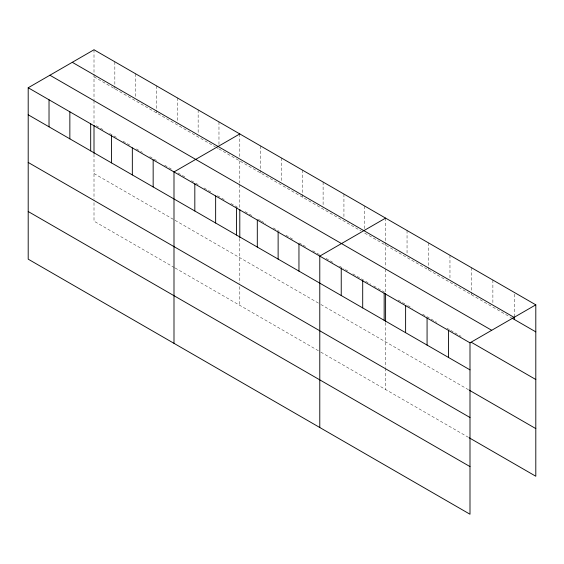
<?xml version="1.0" encoding="UTF-8"?>
<svg xmlns="http://www.w3.org/2000/svg" width="564" height="564" viewBox="0 0 564 564"><rect width="100%" height="100%" fill="white"/><g stroke="black" fill="none" stroke-linecap="round" stroke-linejoin="round"><path stroke-width="0.42" stroke-dasharray="2.82 2.11" d="M94.005 76.803L215.251 146.802M215.998 147.232L218.226 148.522M218.973 148.952L361.045 230.972M364.76 233.122L511.379 317.772M96.24 125.737L102.937 129.6M109.627 133.464L116.325 137.327M123.015 141.19L129.713 145.061M136.403 148.924L142.361 152.358M149.798 156.651L156.489 160.521M164.674 165.245L171.364 169.108M178.062 172.972L184.752 176.835M191.45 180.706L198.147 184.569M204.097 188.002L211.535 192.296M217.485 195.736L224.176 199.6M230.873 203.463L237.571 207.326M245.009 211.62L252.446 215.92M258.397 219.354L260.624 220.644M261.372 221.074L265.834 223.647M273.272 227.941L279.222 231.381M285.92 235.244L292.61 239.108M299.308 242.971L302.283 244.691M303.023 245.121L305.998 246.835M312.696 250.705L319.386 254.568M326.084 258.432L334.269 263.155M339.472 266.166L343.934 268.739M345.422 269.599L347.657 270.889M352.86 273.892L370.717 284.2M373.692 285.92L385.593 292.786L385.593 268.965M398.17 300.048L407.046 305.18M407.786 305.603L412.228 308.17M422.591 314.148L436.649 322.263M447.005 328.248L449.966 329.954M450.706 330.384L461.063 336.363M94.005 173.529L174.339 219.911M175.087 220.341L320.133 304.081M320.881 304.511L468.465 389.724M174.339 267.555L94.005 221.173L94.005 199.903M175.087 267.985L320.133 351.724M320.881 352.155L468.465 437.361M514.34 294.189L514.34 315.995M492.88 280.054L492.88 303.601M471.426 267.667L471.426 291.214M471.426 292.089L471.426 294.704M449.966 255.28L449.966 278.827M428.506 242.887L428.506 266.434M428.506 267.308L428.506 269.923M407.046 230.5L407.046 254.921M385.593 218.113L385.593 241.66M385.593 242.534L385.593 267.265M385.593 322.594L385.593 367.397M385.593 368.25L385.593 389.512M364.76 206.086L364.76 228.758M343.934 194.065L343.934 216.738M323.109 182.038L323.109 205.585M302.283 170.011L302.283 193.558M302.283 194.432L302.283 197.047M281.457 157.99L281.457 181.537M260.624 145.963L260.624 169.51M260.624 170.384L260.624 173M239.799 133.943L239.799 157.49M239.799 160.973L239.799 183.096M239.799 184.795L239.799 208.617M239.799 238.417L239.799 283.227M239.799 286.625L239.799 305.343M218.973 121.916L218.973 144.588M198.147 109.888L198.147 134.31M177.315 97.868L177.315 121.415M156.489 85.841L156.489 109.388M156.489 110.262L156.489 112.878M135.663 73.814L135.663 97.36M114.837 61.793L114.837 85.34M114.837 86.214L114.837 88.83M94.005 49.766L94.005 73.313M94.005 74.187L94.005 99.772M94.005 100.625L94.005 124.447M94.005 154.247L94.005 199.05"/><path stroke-width="0.85" d="M28.2 87.758L469.995 342.827L469.995 514.234L28.2 259.165L28.2 87.758L94.005 49.766L535.8 304.835L535.8 476.242L469.206 437.791M239.799 133.943L173.994 171.935L173.994 343.335M385.593 218.113L319.781 256.105L319.781 427.512M469.995 342.827L535.8 304.835M72.291 62.308L514.086 317.37M512.119 318.202L535.8 331.872M49.914 75.224L491.709 330.292M471.426 342.341L535.8 379.509M28.2 114.795L469.995 369.864M469.206 390.147L535.8 428.598M28.2 162.439L469.995 417.508M28.2 211.521L469.995 466.59M514.34 316.862L514.34 319.478M448.535 330.441L448.535 357.477M427.075 318.047L427.075 345.083M405.615 305.66L405.615 332.697M385.593 293.668L385.593 321.713M384.162 293.273L384.162 320.31M362.701 280.886L362.701 307.916M341.241 268.492L341.241 295.529M298.955 244.078L298.955 271.115M278.13 232.058L278.13 259.095M257.304 220.031L257.304 247.067M239.799 209.491L239.799 237.543M236.471 208.01L236.471 235.04M215.645 195.983L215.645 223.02M194.82 183.956L194.82 210.992M153.161 159.908L153.161 186.945M132.336 147.888L132.336 174.918M111.51 135.861L111.51 162.897M94.005 125.321L94.005 153.373M90.684 123.833L90.684 150.87M69.851 111.813L69.851 138.85M49.026 99.786L49.026 126.822"/></g></svg>
